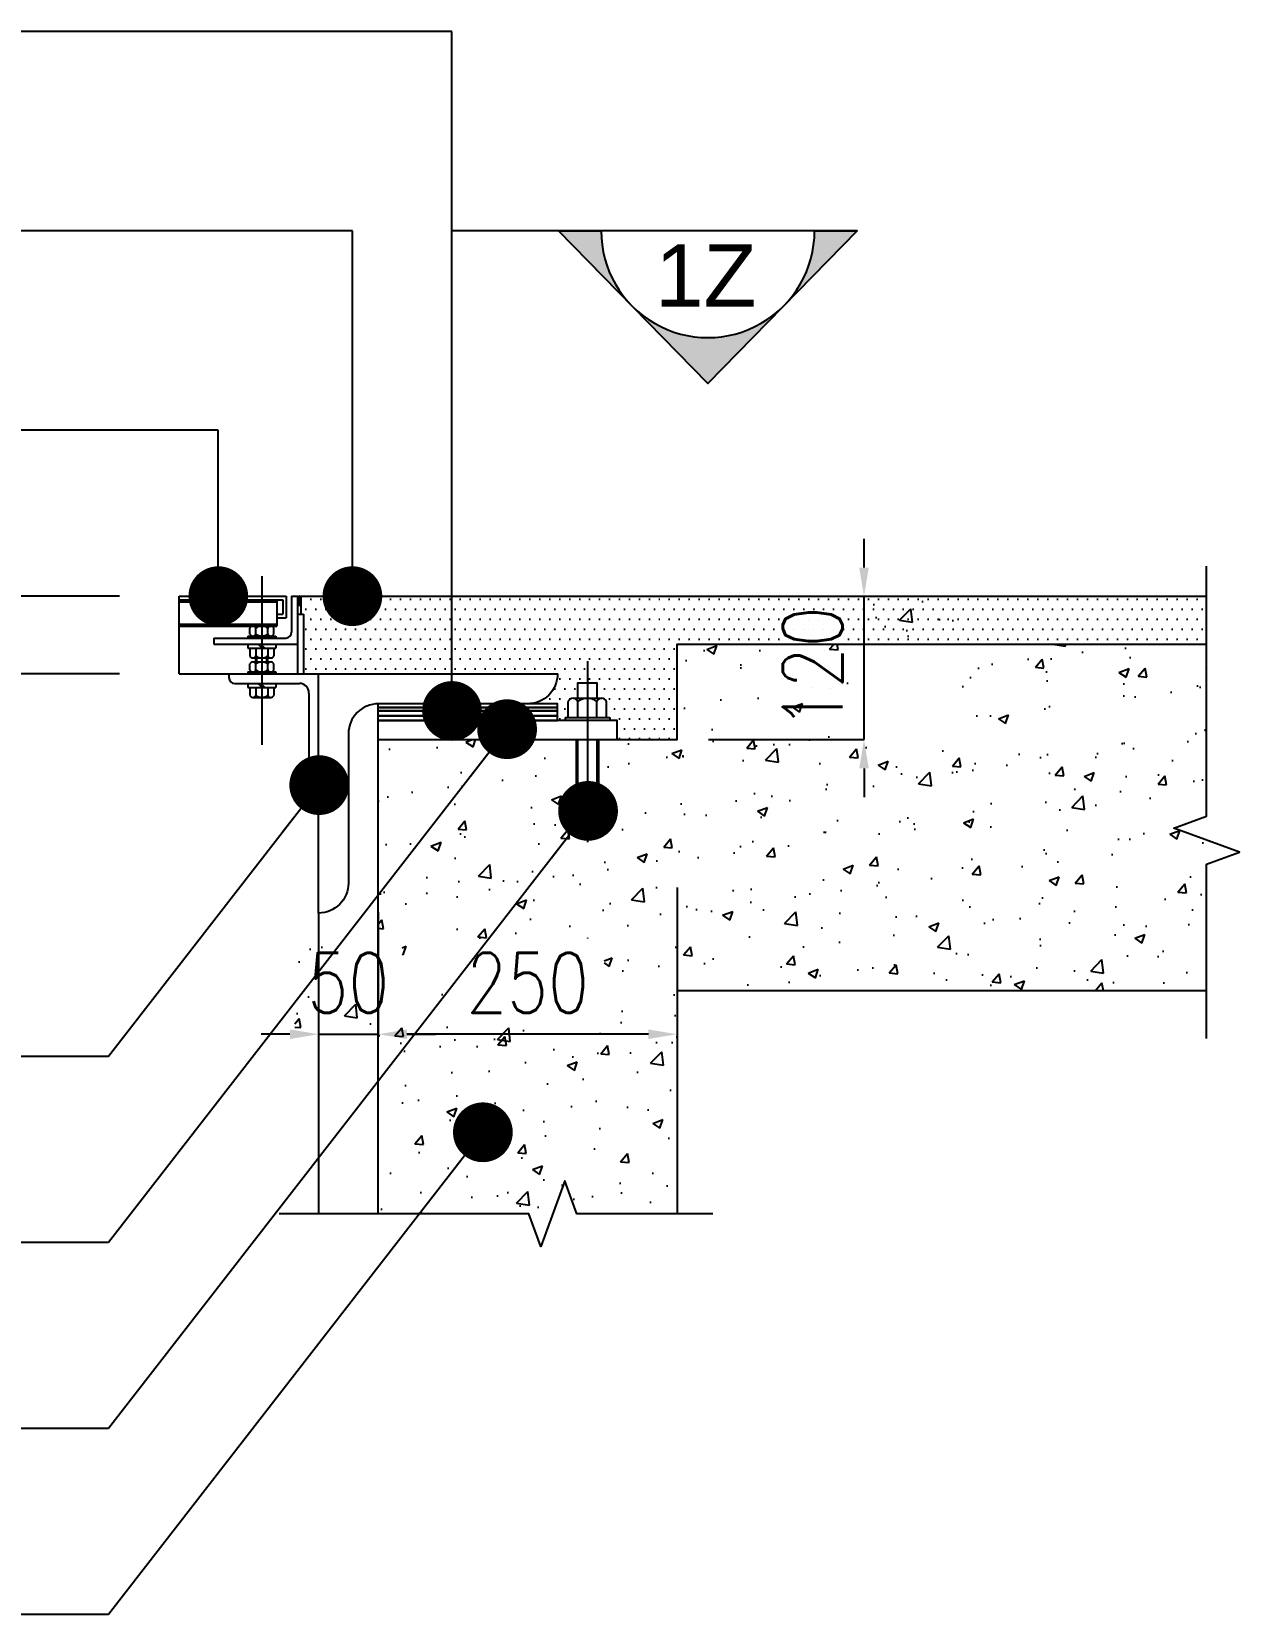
# Model space of a CAD drawing. Header units: millimetres. Extents: x -106996 to 276536, y -21995 to 37993.
# Drawn here: x 262706 to 265232, y -3371 to -61 of the extents above; entities that cross this region are included whole.
import ezdxf
from ezdxf.enums import TextEntityAlignment as Align

# ---------------------------------------------------------------- set-up
doc = ezdxf.new("R2010")
doc.units = ezdxf.units.MM
doc.header["$LTSCALE"] = 100
for name, pattern in [('CENTER', [50.8, 31.75, -6.35, 6.35, -6.35]), ('CENTER2', [1.125, 0.75, -0.125, 0.125, -0.125]), ('HIDDEN', [9.525, 6.35, -3.175])]:
    doc.linetypes.add(name, pattern=pattern)
doc.layers.get('0').update_dxf_attribs({"color": 3})
for name, color, linetype in [('1', 2, 'Continuous'), ('DIM', 2, 'Continuous'), ('GEN-___-T03-ESC-ESC', 7, 'Continuous')]:
    doc.layers.add(name, color=color, linetype=linetype)
doc.styles.add('ARIAL', font='arial.ttf')
doc.styles.add('F3', font='romans.shx', dxfattribs={"width": 0.8})
doc.styles.add('S3', font='SIMPLEX.SHX', dxfattribs={"width": 0.8})
doc.dimstyles.new('NOR', dxfattribs={"dimscale": 20, "dimtxt": 2.5, "dimasz": 1.2, "dimexe": 0, "dimexo": 2.5, "dimgap": 0.9, "dimtad": 1, "dimzin": 12, "dimdsep": 46, "dimtxsty": 'F3', "dimsah": 1, "dimcen": 0.09, "dimclrd": 2, "dimclre": 2, "dimclrt": 7, "dimadec": 0, "dimazin": 0, "dimtfac": 1, "dimtix": 1, "dimtmove": 2, "dimatfit": 3, "dimfxl": 0, "dimtolj": 1, "dimtzin": 12, "dimarcsym": 0})
doc.dimstyles.new('SEC', dxfattribs={"dimscale": 50, "dimtxt": 2.5, "dimasz": 1.2, "dimexe": 0, "dimexo": 2.5, "dimgap": 0.9, "dimtad": 1, "dimdec": 1, "dimlfac": 0.4, "dimzin": 12, "dimdsep": 46, "dimtxsty": 'S3', "dimblk": 'DOT', "dimcen": 0.09, "dimclrd": 2, "dimclre": 2, "dimclrt": 7, "dimadec": 1, "dimazin": 0, "dimtfac": 1, "dimtdec": 1, "dimtix": 1, "dimtmove": 0, "dimatfit": 0, "dimldrblk": 'DOT', "dimfxl": 0, "dimtolj": 1, "dimtzin": 12, "dimarcsym": 0})

# ---------------------------------------------------------------- blocks, each defined once
blk = doc.blocks.new('*D442')
at = {"layer": 'DEFPOINTS', "color": 0, "transparency": 16777216}
for p in [(264055.9, -1726.3), (263430.9, -1777.6), (263430.9, -2157.8)]:
    blk.add_point(p, dxfattribs=at)
at = {"layer": 'DIM', "color": 2, "lineweight": -2, "transparency": 16777216}
for p, q in [((264055.9, -1851.3), (264055.9, -2157.8)), ((263430.9, -1902.6), (263430.9, -2157.8)), ((263995.9, -2157.8), (263490.9, -2157.8))]:
    blk.add_line(p, q, dxfattribs=at)
at = {"layer": 'DIM', "color": 2, "transparency": 16777216}
for points in [[(263490.9, -2147.8), (263490.9, -2167.8), (263430.9, -2157.8)], [(263995.9, -2147.8), (263995.9, -2167.8), (264055.9, -2157.8)]]:
    blk.add_solid(points, dxfattribs=at)
at = {"layer": 'DIM', "color": 7, "transparency": 16777216, "insert": (263743.4, -2050.3), "char_height": 125, "attachment_point": 5, "style": 'F3'}
blk.add_mtext('\\A1;{\\W0.8;250}', dxfattribs=at)
blk = doc.blocks.new('*D443')
at = {"layer": 'DEFPOINTS', "color": 0, "transparency": 16777216}
for p in [(263305.9, -1777.6), (263430.9, -1777.6), (263430.9, -2157.8)]:
    blk.add_point(p, dxfattribs=at)
at = {"layer": 'DIM', "color": 2, "lineweight": -2, "transparency": 16777216}
for p, q in [((263305.9, -1902.6), (263305.9, -2157.8)), ((263430.9, -1902.6), (263430.9, -2157.8)), ((263245.9, -2157.8), (263185.9, -2157.8)), ((263305.9, -2157.8), (263430.9, -2157.8)), ((263490.9, -2157.8), (263550.9, -2157.8))]:
    blk.add_line(p, q, dxfattribs=at)
at = {"layer": 'DIM', "color": 2, "transparency": 16777216}
for points in [[(263245.9, -2147.8), (263245.9, -2167.8), (263305.9, -2157.8)], [(263490.9, -2147.8), (263490.9, -2167.8), (263430.9, -2157.8)]]:
    blk.add_solid(points, dxfattribs=at)
at = {"layer": 'DIM', "color": 7, "transparency": 16777216, "insert": (263368.4, -2050.3), "char_height": 125, "attachment_point": 5, "style": 'F3'}
blk.add_mtext('\\A1;{\\W0.8;50}', dxfattribs=at)
blk = doc.blocks.new('*D444')
at = {"layer": 'DEFPOINTS', "color": 0, "transparency": 16777216}
for p in [(262604.5, -1241.8), (263014.2, -1241.8), (263014.2, -1404.3)]:
    blk.add_point(p, dxfattribs=at)
at = {"layer": 'DIM', "color": 2, "lineweight": -2, "transparency": 16777216}
for p, q in [((262604.5, -1181.8), (262604.5, -1121.8)), ((262889.2, -1241.8), (262604.5, -1241.8)), ((262604.5, -1404.3), (262604.5, -1241.8)), ((262889.2, -1404.3), (262604.5, -1404.3)), ((262604.5, -1464.3), (262604.5, -1524.3))]:
    blk.add_line(p, q, dxfattribs=at)
at = {"layer": 'DIM', "color": 2, "transparency": 16777216}
for points in [[(262594.5, -1181.8), (262614.5, -1181.8), (262604.5, -1241.8)], [(262594.5, -1464.3), (262614.5, -1464.3), (262604.5, -1404.3)]]:
    blk.add_solid(points, dxfattribs=at)
at = {"layer": 'DIM', "color": 7, "transparency": 16777216, "insert": (262497, -1323.1), "char_height": 125, "attachment_point": 5, "rotation": 90, "style": 'F3'}
blk.add_mtext('\\A1;65', dxfattribs=at)
blk = doc.blocks.new('*D445')
at = {"layer": 'DEFPOINTS', "color": 0, "transparency": 16777216}
for p in [(264178.1, -1241.8), (264447.1, -1241.8), (263997, -1541.8)]:
    blk.add_point(p, dxfattribs=at)
at = {"layer": 'DIM', "color": 2, "lineweight": -2, "transparency": 16777216}
for p, q in [((264447.1, -1181.8), (264447.1, -1121.8)), ((264303.1, -1241.8), (264447.1, -1241.8)), ((264447.1, -1541.8), (264447.1, -1241.8)), ((264122, -1541.8), (264447.1, -1541.8)), ((264447.1, -1601.8), (264447.1, -1661.8))]:
    blk.add_line(p, q, dxfattribs=at)
at = {"layer": 'DIM', "color": 2, "transparency": 16777216}
for points in [[(264437.1, -1181.8), (264457.1, -1181.8), (264447.1, -1241.8)], [(264437.1, -1601.8), (264457.1, -1601.8), (264447.1, -1541.8)]]:
    blk.add_solid(points, dxfattribs=at)
at = {"layer": 'DIM', "color": 7, "transparency": 16777216, "insert": (264339.6, -1391.8), "char_height": 125, "attachment_point": 5, "rotation": 90, "style": 'F3'}
blk.add_mtext('\\A1;{\\W0.8;120}', dxfattribs=at)

msp = doc.modelspace()

# ---------------------------------------------------------------- hatches: boundary and pattern name
at = {"ltscale": 250}
h = msp.add_hatch(color=252, dxfattribs=at)
edge = h.paths.add_edge_path()
edge.add_line((264343.6892441, -477.7194925), (264432.5592154, -477.7219779))
edge.add_line((264432.5592154, -477.7219779), (264280.1191023, -633.7648778))
edge.add_arc((264120.3882666, -477.7219776), 223.3009775, 315.6691295415, 360.0006376526)
edge = h.paths.add_edge_path()
edge.add_arc((264120.3882671, -477.7219779), 223.3009769, 224.3308704869, 315.6691295131)
edge.add_line((264280.1191023, -633.7648778), (264120.3882671, -797.2708094))
edge.add_line((264120.3882671, -797.2708094), (263960.6574319, -633.7648778))
edge = h.paths.add_edge_path()
edge.add_line((263808.2173193, -477.7045167), (263897.0872906, -477.7070022))
edge.add_arc((264120.3882676, -477.7219776), 223.3009775, 539.9961575189, 584.3308704585)
edge.add_line((263960.6574319, -633.7648778), (263808.2173193, -477.7045167))
h = msp.add_hatch()
h.set_pattern_fill('AR-CONC', color=2, scale=30)
h.set_pattern_definition([(50, (258953.3, -7539.04), (215.178, -18.8256), [22.5, -247.5]), (355, (258953.3, -7539.04), (-41.6254, 225.6576), [18, -198]), (100.4514, (258971.23, -7540.6), (173.5527, 206.832), [19.122, -210.3426]), (46.1842, (258953.3, -7479.04), (320.1724, -49.656), [33.75, -371.25]), (96.6356, (258979.98, -7483.18), (280.399, 292.236), [28.683, -315.514]), (351.184, (258953.3, -7479.04), (280.399, 292.236), [27, -297]), (21, (258983.3, -7494.04), (179.072, -120.7857), [22.5, -247.5]), (326, (258983.3, -7494.04), (72.9946, 217.545), [18, -198]), (71.4514, (258998.22, -7504.1), (252.0667, 96.7593), [19.122, -210.3426]), (37.5, (258953.3, -7539.04), (3.64796, 99.86816), [0, -195.6, 0, -201, 0, -198.75]), (7.5, (258953.3, -7539.04), (78.9209, 118.3235), [0, -114.6, 0, -191.1, 0, -75.75]), (327.5, (258886.4, -7539.04), (160.1467, -6.76646), [0, -75, 0, -234, 0, -310.5]), (317.5, (258856.4, -7539.04), (174.9559, 30.0315), [0, -97.5, 0, -155.4, 0, -220.5])])
h.paths.add_polyline_path([(263901.8255592, -1739.3065174), (263900.7885566, -1732.0183135), (263904.1554626, -1732.0183135), (263891.7515195, -1644.8416192), (263891.7515195, -1541.8119566), (264055.918186, -1541.8119566), (264055.918186, -1341.8119566), (265163.731126, -1341.8119566), (265163.731126, -1701.9418603), (265095.0441905, -1726.9418603), (265232.4180615, -1776.9418603), (265163.731126, -1801.9418603), (265163.731126, -2066.8119566), (264055.918186, -2066.8119566), (264055.918186, -2533.3678438), (263846.0826514, -2533.3678438), (263821.0826514, -2464.6809083), (263771.0826514, -2602.0547792), (263746.0826514, -2533.3678438), (263430.918186, -2533.3678438), (263430.918186, -1541.8119566), (263845.0848528, -1541.8119566), (263845.0848528, -1644.8416192), (263832.6809098, -1732.0183135), (263835.0108131, -1739.3065174)])
h.paths.add_polyline_path([(263903.2396146, -2144.0964023), (263583.5967574, -2144.0964023), (263583.5967574, -1956.5964023), (263903.2396146, -1956.5964023)], flags=16)
h.paths.add_polyline_path([(263480.620567, -2144.0964023), (263256.2158051, -2144.0964023), (263256.2158051, -1956.5964023), (263480.620567, -1956.5964023)])
h.paths.add_polyline_path([(264460.8945399, -1544.490528), (264460.8945399, -1239.1333852), (264648.3945399, -1239.1333852), (264648.3945399, -1544.490528)])
at = {"linetype": 'Continuous'}
h = msp.add_hatch(dxfattribs=at)
h.set_pattern_fill('ANSI31', color=2, scale=12.5, style=0)
h.set_pattern_definition([(135, (258047.2133, -63353.2087), (1.104854346, 1.104854346), [])])
h.paths.add_polyline_path([(263269.668186, -1260.2478471), (263262.168186, -1260.2478471), (263262.168186, -1245.5619566, -1), (263269.668186, -1245.5619566)])
h = msp.add_hatch()
h.set_pattern_fill('DOTS', color=2, scale=333.333333)
h.set_pattern_definition([(0, (234289.718, -8123.034), (10.416667, 20.833333), [0, -20.833333])])
edge = h.paths.add_edge_path()
edge.add_line((263274.668186, -1279.3119566), (263269.668186, -1279.3119566))
edge.add_line((263269.668186, -1279.3119566), (263269.668186, -1241.8119566))
edge.add_line((263269.668186, -1241.8119566), (265163.731126, -1241.8119566))
edge.add_line((265163.731126, -1241.8119566), (265163.731126, -1341.8119566))
edge.add_line((265163.731126, -1341.8119566), (264055.918186, -1341.8119566))
edge.add_line((264055.918186, -1341.8119566), (264055.918186, -1541.8119566))
edge.add_line((264055.918186, -1541.8119566), (263930.9181862, -1541.8119566))
edge.add_line((263930.9181862, -1541.8119566), (263930.9181862, -1501.8119566))
edge.add_line((263930.9181862, -1501.8119566), (263915.0848528, -1501.8119566))
edge.add_line((263915.0848528, -1501.8119566), (263915.0848528, -1495.1452899))
edge.add_line((263915.0848528, -1495.1452899), (263908.4181862, -1495.1452899))
edge.add_line((263908.4181862, -1495.1452899), (263908.4181862, -1461.8119566))
edge.add_arc((263898.4181862, -1465.9786233), 10.8333333, 22.619864948, 90)
edge.add_line((263898.4181862, -1455.1452899), (263888.4181862, -1455.1452899))
edge.add_line((263888.4181862, -1455.1452899), (263888.4181862, -1422.6452899))
edge.add_line((263888.4181862, -1422.6452899), (263848.4181862, -1422.6452899))
edge.add_line((263848.4181862, -1422.6452899), (263848.4181862, -1455.1452899))
edge.add_line((263848.4181862, -1455.1452899), (263838.4181862, -1455.1452899))
edge.add_arc((263838.4181862, -1465.9786233), 10.8333333, 90, 157.380135052)
edge.add_line((263828.4181862, -1461.8119566), (263828.4181862, -1495.1452899))
edge.add_line((263828.4181862, -1495.1452899), (263821.7515195, -1495.1452899))
edge.add_line((263821.7515195, -1495.1452899), (263821.7515195, -1501.8119566))
edge.add_line((263821.7515195, -1501.8119566), (263805.918186, -1501.8119566))
edge.add_line((263805.918186, -1501.8119566), (263805.918186, -1491.8119566))
edge.add_line((263805.918186, -1491.8119566), (263805.918186, -1481.8119566))
edge.add_line((263805.918186, -1481.8119566), (263805.918186, -1474.3119566))
edge.add_line((263805.918186, -1474.3119566), (263805.918186, -1466.8119566))
edge.add_line((263805.918186, -1466.8119566), (263743.418186, -1466.8119566))
edge.add_arc((263743.418186, -1404.3119566), 62.5, 270, 360)
edge.add_line((263805.918186, -1404.3119566), (263305.918186, -1404.3119566))
edge.add_line((263305.918186, -1404.3119566), (263274.668186, -1404.3119566))
edge.add_line((263274.668186, -1404.3119566), (263274.668186, -1279.3119566))

# ---------------------------------------------------------------- linework, layer by layer
at = {"color": 1, "linetype": 'CENTER2', "ltscale": 500}
msp.add_line((263187.168186, -1199.9045459, -0.0000024), (263187.168186, -1552.5954233, -0.0000024), dxfattribs=at)
at = {"color": 2}
for p, q in [((263014.1814384, -1241.8119566, -0.0000024), (263238.418186, -1241.8119566, -0.0000024)), ((263014.1814384, -1249.3119566, -0.0000024), (263230.918186, -1249.3119566, -0.0000024)), ((263218.418186, -1249.3119566, -0.0000024), (263218.418186, -1304.3119566, -0.0000024)), ((263230.918186, -1249.3119566, -0.0000024), (263230.918186, -1279.3119566, -0.0000024)), ((263238.418186, -1241.8119566, -0.0000024), (263238.418186, -1286.8119566, -0.0000024)), ((263249.668186, -1241.8119566, -0.0000024), (263262.168186, -1241.8119566, -0.0000024)), ((263249.668186, -1241.8119566, -0.0000024), (263249.668186, -1316.8119566, -0.0000024)), ((263262.168186, -1241.8119566, -0.0000024), (263262.168186, -1404.3119566, -0.0000024)), ((263218.418186, -1279.3119566, -0.0000024), (263230.918186, -1279.3119566, -0.0000024)), ((263218.418186, -1286.8119566, -0.0000024), (263238.418186, -1286.8119566, -0.0000024)), ((263262.168186, -1279.3119566, -0.0000024), (263274.668186, -1279.3119566, -0.0000024)), ((263274.668186, -1279.3119566, -0.0000024), (263274.668186, -1404.3119566, -0.0000024)), ((263014.1814384, -1304.3119566, -0.0000024), (263218.418186, -1304.3119566, -0.0000024)), ((263086.7700641, -1329.3119566, -0.0000024), (263237.168186, -1329.3119566, -0.0000024)), ((263086.7700641, -1329.3119566, -0.0000024), (263086.7700641, -1341.8119566, -0.0000024)), ((263086.7700641, -1341.8119566, -0.0000024), (263262.168186, -1341.8119566, -0.0000024))]:
    msp.add_line(p, q, dxfattribs=at)
for p, q in [((263014.1814384, -1404.3119566, -0.0000024), (263014.1814384, -1241.8119566, -0.0000024)), ((263269.668186, -1241.8119566, -0.0000024), (265163.731126, -1241.8119566, -0.0000024)), ((263162.168186, -1320.9786233, -0.0000024), (263162.168186, -1308.4786233, -0.0000024)), ((263168.418186, -1304.3119566, -0.0000024), (263205.918186, -1304.3119566, -0.0000024)), ((263174.668186, -1320.9786233, -0.0000024), (263174.668186, -1308.4786233, -0.0000024)), ((263199.668186, -1320.9786233, -0.0000024), (263199.668186, -1308.4786233, -0.0000024)), ((263212.168186, -1320.9786233, -0.0000024), (263212.168186, -1308.4786233, -0.0000024)), ((263158.0015193, -1325.1452899, -0.0000024), (263158.0015193, -1329.3119566, -0.0000024)), ((263158.0015193, -1325.1452899, -0.0000024), (263216.3348527, -1325.1452899, -0.0000024)), ((263158.0015193, -1341.8119566, -0.0000024), (263158.0015193, -1350.1452899, -0.0000024)), ((263158.0015193, -1350.1452899, -0.0000024), (263216.3348527, -1350.1452899, -0.0000024)), ((263162.168186, -1350.1452899, -0.0000024), (263162.168186, -1366.8119566, -0.0000024)), ((263174.668186, -1350.1452899, -0.0000024), (263174.668186, -1366.8119566, -0.0000024)), ((263179.3401667, -1341.8119566, -0.0000024), (263187.6735001, -1350.1452899, -0.0000024)), ((263185.2327233, -1341.8119566, -0.0000024), (263193.5660566, -1350.1452899, -0.0000024)), ((263199.668186, -1350.1452899, -0.0000024), (263199.668186, -1366.8119566, -0.0000024)), ((263212.168186, -1350.1452899, -0.0000024), (263212.168186, -1366.8119566, -0.0000024)), ((263216.3348527, -1325.1452899, -0.0000024), (263216.3348527, -1329.3119566, -0.0000024)), ((263216.3348527, -1341.8119566, -0.0000024), (263216.3348527, -1350.1452899, -0.0000024)), ((263162.168186, -1395.9786233, -0.0000024), (263162.168186, -1383.4786233, -0.0000024)), ((263168.418186, -1370.9786233, -0.0000024), (263205.918186, -1370.9786233, -0.0000024)), ((263168.418186, -1379.3119566, -0.0000024), (263205.918186, -1379.3119566, -0.0000024)), ((263174.668186, -1395.4877836, -0.0000024), (263174.668186, -1370.9786233, -0.0000024)), ((263174.668186, -1395.9786233, -0.0000024), (263174.668186, -1383.4786233, -0.0000024)), ((263199.668186, -1395.4877836, -0.0000024), (263199.668186, -1370.9786233, -0.0000024)), ((263199.668186, -1395.9786233, -0.0000024), (263199.668186, -1383.4786233, -0.0000024)), ((263212.168186, -1395.9786233, -0.0000024), (263212.168186, -1383.4786233, -0.0000024)), ((263014.1814384, -1404.3119566, -0.0000024), (263305.918186, -1404.3119566, -0.0000024)), ((263118.418186, -1404.3119566, -0.0000024), (263118.418186, -1411.8119566, -0.0000024)), ((263158.0015193, -1400.1452899, -0.0000024), (263158.0015193, -1404.3119566, -0.0000024)), ((263158.0015193, -1400.1452899, -0.0000024), (263216.3348527, -1400.1452899, -0.0000024)), ((263216.3348527, -1400.1452899, -0.0000024), (263216.3348527, -1404.3119566, -0.0000024)), ((263305.918186, -1591.8119566, -0.0000024), (263305.918186, -1404.3119566, -0.0000024)), ((263130.918186, -1424.3119566, -0.0000024), (263265.918186, -1424.3119566, -0.0000024)), ((263158.0015193, -1424.3119566, -0.0000024), (263158.0015193, -1432.6452899, -0.0000024)), ((263158.0015193, -1432.6452899, -0.0000024), (263216.3348527, -1432.6452899, -0.0000024)), ((263162.168186, -1432.6452899, -0.0000024), (263162.168186, -1449.3119566, -0.0000024)), ((263168.418186, -1453.4786233, -0.0000024), (263205.918186, -1453.4786233, -0.0000024)), ((263174.668186, -1432.6452899, -0.0000024), (263174.668186, -1449.3119566, -0.0000024)), ((263179.3401667, -1424.3119566, -0.0000024), (263187.6735001, -1432.6452899, -0.0000024)), ((263185.2327233, -1424.3119566, -0.0000024), (263193.5660566, -1432.6452899, -0.0000024)), ((263199.668186, -1432.6452899, -0.0000024), (263199.668186, -1449.3119566, -0.0000024)), ((263212.168186, -1432.6452899, -0.0000024), (263212.168186, -1449.3119566, -0.0000024)), ((263216.3348527, -1424.3119566, -0.0000024), (263216.3348527, -1432.6452899, -0.0000024)), ((263285.918186, -1444.3119566, -0.0000024), (263285.918186, -1579.3119566, -0.0000024)), ((263430.918186, -1541.8119566, 8685.5523448), (263903.5463311, -1541.8119566, 8685.5523448)), ((263430.918186, -1541.8119566, -0.0000024), (263907.7015658, -1541.8119566, -0.0000024)), ((263430.918186, -1541.8119566, -0.0000024), (263903.5015148, -1541.8119566, -0.0000024)), ((263430.918186, -1541.8119566, -8685.5523497), (263907.6567495, -1541.8119566, -8685.5523497)), ((263298.418186, -1591.8119566, -0.0000024), (263305.918186, -1591.8119566, -0.0000024)), ((263305.918186, -1904.3119566, -0.0000024), (263305.918186, -2533.3678438, -0.0000024))]:
    msp.add_line(p, q)
at = {"color": 2, "linetype": 'HIDDEN'}
for p, q in [((263014.1814384, -1253.3119566, -0.0000024), (263218.418186, -1253.3119566, -0.0000024)), ((263014.1814384, -1300.3119566, -0.0000024), (263218.418186, -1300.3119566, -0.0000024))]:
    msp.add_line(p, q, dxfattribs=at)
at = {"linetype": 'Continuous'}
for p, q in [((263269.668186, -1279.3119566, -0.0000024), (263269.668186, -1241.8119566, -0.0000024)), ((263262.168186, -1260.2478471, -0.0000024), (263269.668186, -1260.2478471, -0.0000024)), ((263430.918186, -1541.8119566, -0.0000024), (263907.7015658, -1541.8119566, -0.0000024)), ((263430.918186, -1541.8119566, -8685.5523497), (263907.6567495, -1541.8119566, -8685.5523497))]:
    msp.add_line(p, q, dxfattribs=at)
at = {"color": 1, "linetype": 'CENTER', "ltscale": 300}
msp.add_line((263868.4181862, -1377.4978876, -0.0000024), (263868.4181862, -1756.2153534, -0.0000024), dxfattribs=at)
at = {"color": 1}
msp.add_line((263430.918186, -1541.8119566, -0.0000024), (263430.918186, -1466.8119566, 6900.8615271), dxfattribs=at)
at = {"color": 4, "ltscale": 250, "elevation": -0.0000024}
msp.add_lwpolyline([(264432.5592154, -477.7219779), (263585.0828088, -477.6982762)], dxfattribs=at)
msp.add_lwpolyline([(264343.6892441, -477.7194925), (264432.5592154, -477.7219779), (264120.3882671, -797.2708094), (263808.2173193, -477.7045167), (263897.0872906, -477.7070022, 1.0000390982)], format="xyb", close=True, dxfattribs=at)
at = {"color": 1, "linetype": 'Continuous', "elevation": -0.0000024}
for points in [[(265163.731126, -2166.8119566), (265163.731126, -1801.9418603), (265232.4180615, -1776.9418603), (265095.0441905, -1726.9418603), (265163.731126, -1701.9418603), (265163.731126, -1179.3119566)], [(264130.7545119, -2533.3678438), (263846.0826514, -2533.3678438), (263821.0826514, -2464.6809083), (263771.0826514, -2602.0547792), (263746.0826514, -2533.3678438), (263223.4527477, -2533.3678438)]]:
    msp.add_lwpolyline(points, dxfattribs=at)
at = {"color": 6, "elevation": -0.0000024}
for points in [[(263430.918186, -2533.3678438), (263430.918186, -1541.8119566), (264055.918186, -1541.8119566), (264055.918186, -1341.8119566), (265163.731126, -1341.8119566)], [(265163.731126, -2066.8119566), (264055.918186, -2066.8119566), (264055.918186, -2533.3678438)]]:
    msp.add_lwpolyline(points, dxfattribs=at)
at = {"color": 4, "elevation": -0.0000024}
msp.add_lwpolyline([(263305.918186, -1904.3119566), (263305.918186, -1404.3119566), (263805.918186, -1404.3119566), (263805.918186, -1404.3119566, -0.4142135624), (263743.418186, -1466.8119566), (263430.918186, -1466.8119566, 0.4142135624), (263368.418186, -1529.3119566), (263368.418186, -1841.8119566, -0.4142135624), (263305.918186, -1904.3119566)], format="xyb", close=True, dxfattribs=at)
at = {"color": 1, "elevation": -0.0000024}
for points in [[(263430.918186, -1474.3119566), (263805.918186, -1474.3119566), (263805.918186, -1466.8119566), (263433.418186, -1466.8119566)], [(263430.918186, -1481.8119566), (263805.918186, -1481.8119566), (263805.918186, -1474.3119566), (263430.918186, -1474.3119566)], [(263430.918186, -1491.8119566), (263805.918186, -1491.8119566), (263805.918186, -1481.8119566), (263430.918186, -1481.8119566)], [(263430.918186, -1501.8119566), (263805.918186, -1501.8119566), (263805.918186, -1491.8119566), (263430.918186, -1491.8119566)], [(263430.918186, -1541.8119566), (263930.9181862, -1541.8119566), (263930.9181862, -1501.8119566), (263430.918186, -1501.8119566)]]:
    msp.add_lwpolyline(points, dxfattribs=at)
at = {"linetype": 'Continuous'}
msp.add_arc((263265.918186, -1245.5619566, -0.0000024), 3.75, 0, 180, dxfattribs=at)
for centre, radius, start, end in [((263168.418186, -1311.0827899, -0.0000024), 6.7708333, 22.6198649482, 157.3801350518), ((263168.418186, -1318.3744566, -0.0000024), 6.7708333, 202.6198649482, 337.3801350518), ((263187.168186, -1325.1452899, -0.0000024), 20.8333333, 53.1301023558, 126.8698976442), ((263187.168186, -1304.3119566, -0.0000024), 20.8333333, 233.1301023558, 306.8698976442), ((263205.918186, -1311.0827899, -0.0000024), 6.7708333, 22.6198649482, 157.3801350518), ((263205.918186, -1318.3744566, -0.0000024), 6.7708333, 202.6198649482, 337.3801350518), ((263168.418186, -1364.2077899, -0.0000024), 6.7708333, 202.6198649482, 337.3801350518), ((263168.418186, -1386.0827899, -0.0000024), 6.7708333, 22.6198649482, 157.3801350518), ((263187.168186, -1350.1452899, -0.0000024), 20.8333333, 233.1301023558, 306.8698976442), ((263187.168186, -1400.1452899, -0.0000024), 20.8333333, 53.1301023558, 126.8698976442), ((263205.918186, -1364.2077899, -0.0000024), 6.7708333, 202.6198649482, 337.3801350518), ((263205.918186, -1386.0827899, -0.0000024), 6.7708333, 22.6198649482, 157.3801350518), ((263130.918186, -1411.8119566, -0.0000024), 12.5, 180, 270), ((263168.418186, -1393.3744566, -0.0000024), 6.7708333, 202.6198649482, 337.3801350518), ((263187.168186, -1379.3119566, -0.0000024), 20.8333333, 233.1301023558, 306.8698976442), ((263205.918186, -1393.3744566, -0.0000024), 6.7708333, 202.6198649482, 337.3801350518), ((263168.418186, -1446.7077899, -0.0000024), 6.7708333, 202.6198649482, 337.3801350518), ((263187.168186, -1432.6452899, -0.0000024), 20.8333333, 233.1301023558, 306.8698976442), ((263205.918186, -1446.7077899, -0.0000024), 6.7708333, 202.6198649482, 337.3801350518), ((263265.918186, -1444.3119566, -0.0000024), 20, 0, 90), ((263298.418186, -1579.3119566, -0.0000024), 12.5, 180, 270)]:
    msp.add_arc(centre, radius, start, end)
at = {"color": 2}
msp.add_arc((263237.168186, -1316.8119566, -0.0000024), 12.5, 270, 0, dxfattribs=at)
at = {"layer": '1'}
for p, q in [((263176.7515193, -1379.3119566, -0.0000024), (263176.7515193, -1370.9786233, -0.0000024)), ((263197.5848527, -1379.3119566, -0.0000024), (263197.5848527, -1370.9786233, -0.0000024))]:
    msp.add_line(p, q, dxfattribs=at)
at = {"layer": 'GEN-___-T03-ESC-ESC', "color": 2}
for p, q in [((263838.4181862, -1455.1452899, -0.0000024), (263898.4181862, -1455.1452899, -0.0000024)), ((263828.4181862, -1495.1452899, -0.0000024), (263828.4181862, -1461.8119566, -0.0000024)), ((263848.4181862, -1495.1452899, -0.0000024), (263848.4181862, -1461.8119566, -0.0000024)), ((263888.4181862, -1495.1452899, -0.0000024), (263888.4181862, -1461.8119566, -0.0000024)), ((263908.4181862, -1495.1452899, -0.0000024), (263908.4181862, -1461.8119566, -0.0000024)), ((263821.7515195, -1495.1452899, -0.0000024), (263821.7515195, -1501.8119566, -0.0000024)), ((263821.7515195, -1495.1452899, -0.0000024), (263915.0848528, -1495.1452899, -0.0000024)), ((263915.0848528, -1495.1452899, -0.0000024), (263915.0848528, -1501.8119566, -0.0000024)), ((263845.0848528, -1541.8119566, -0.0000024), (263845.0848528, -1645.0775728, -0.0000024)), ((263891.7515195, -1541.8119566, -0.0000024), (263891.7515195, -1645.0775728, -0.0000024)), ((263845.0512802, -1645.0775728, -0.0000024), (263891.7850922, -1645.0775728, -0.0000024))]:
    msp.add_line(p, q, dxfattribs=at)
at = {"layer": 'GEN-___-T03-ESC-ESC', "color": 2, "elevation": -0.0000024}
for points in [[(263848.4181862, -1455.1452899), (263848.4181862, -1422.6452899), (263888.4181862, -1422.6452899), (263888.4181862, -1455.1452899)], [(263888.4181862, -1541.8119566), (263888.4181862, -1645.0775728), (263901.8255592, -1739.3065174), (263835.0108131, -1739.3065174), (263848.4181862, -1645.0775728), (263848.4181862, -1541.8119566)], [(263845.1180908, -1644.6080184), (263832.6809098, -1732.0183135), (263856.0478158, -1732.0183135), (263868.4181862, -1645.0775728), (263880.7885566, -1732.0183135), (263904.1554626, -1732.0183135), (263891.7182816, -1644.6080184)]]:
    msp.add_lwpolyline(points, dxfattribs=at)
at = {"layer": 'GEN-___-T03-ESC-ESC', "color": 2}
for centre, radius, start, end in [((263838.4181862, -1465.9786233, -0.0000024), 10.8333333, 22.6198649458, 157.3801350537), ((263868.4181862, -1488.4786233, -0.0000024), 33.3333333, 53.1301023517, 126.8698976442), ((263898.4181862, -1465.9786233, -0.0000024), 10.8333333, 22.6198649458, 157.3801350537)]:
    msp.add_arc(centre, radius, start, end, dxfattribs=at)

# ---------------------------------------------------------------- texts
at = {"color": 4, "ltscale": 250, "style": 'ARIAL'}
msp.add_text('1Z', height=130, dxfattribs=at).set_placement((264116.1317869, -571.0568604, -0.0000024), align=Align.MIDDLE_CENTER)

# ---------------------------------------------------------------- dimensions: what is measured, and where the dimension line sits
at = {"layer": 'DIM'}
dim = msp.add_linear_dim(base=(262604.4538229, -1241.8119566, -0.0000024), p1=(263014.1814384, -1404.3119566, -0.0000024), p2=(263014.1814384, -1241.8119566, -0.0000024), angle=270, dimstyle='NOR', override={"dimscale": 50, "dimlfac": 0.4}, dxfattribs=at)
dim.commit()
dim.dimension.update_dxf_attribs({"geometry": '*D444', "text_midpoint": (262496.9538229, -1323.0619566, -0.0000024)})
for base, p1, p2, angle, picture, middle in [((264447.1445399, -1241.8119566, -0.0000024), (263996.9726283, -1541.8119566, -0.0000024), (264178.0764403, -1241.8119566, -0.0000024), 270, '*D445', (264339.6445399, -1391.8119566, -0.0000024)), ((263430.918186, -2157.8464023, -0.0000024), (264055.918186, -1726.3367038, -0.0000024), (263430.918186, -1777.5594602, -0.0000024), 180, '*D442', (263743.418186, -2050.3464023, -0.0000024)), ((263430.918186, -2157.8464023, -0.0000024), (263305.918186, -1777.5594602, -0.0000024), (263430.918186, -1777.5594602, -0.0000024), 180, '*D443', (263368.418186, -2050.3464023, -0.0000024))]:
    dim = msp.add_linear_dim(base=base, p1=p1, p2=p2, angle=angle, text='{\\W0.8;<>}', dimstyle='NOR', override={"dimscale": 50, "dimlfac": 0.4}, dxfattribs=at)
    dim.commit()
    dim.dimension.update_dxf_attribs({"geometry": picture, "text_midpoint": middle})

# ---------------------------------------------------------------- leaders
for points in [[(263585.0828088, -1481.8119566, -0.0000024), (263585.0828088, -61.2457681, -0.0000024), (261443.6541484, -61.2457681, -0.0000024)], [(263376.7494755, -1241.8119566, -0.0000024), (263376.7494755, -477.9124348, -0.0000024), (261443.6541484, -477.9124348, -0.0000024)], [(263096.1956841, -1241.8119566, -0.0000024), (263096.1956841, -894.5791014, -0.0000024), (261443.6541484, -894.5791014, -0.0000024)], [(263700.4108866, -1519.8741815, -0.0000024), (262866.3642043, -2593.1617247, -0.0000024), (261443.6541484, -2593.1617247, -0.0000024)], [(263307.286191, -1636.8752478, -0.0000024), (262866.3642043, -2204.2728358, -0.0000024), (261443.6541484, -2204.2728358, -0.0000024)], [(263869.7861912, -1690.8035624, -0.0000024), (262866.3642043, -2982.0506136, -0.0000024), (261443.6541484, -2982.0506136, -0.0000024)], [(263649.7200781, -2362.8830963, -0.0000024), (262866.3642043, -3370.9395025, -0.0000024), (261443.6541484, -3370.9395025, -0.0000024)]]:
    msp.add_leader(points, dimstyle='SEC', override={"dimasz": 2.5, "dimtad": 0})

doc.saveas('drawing.dxf')
